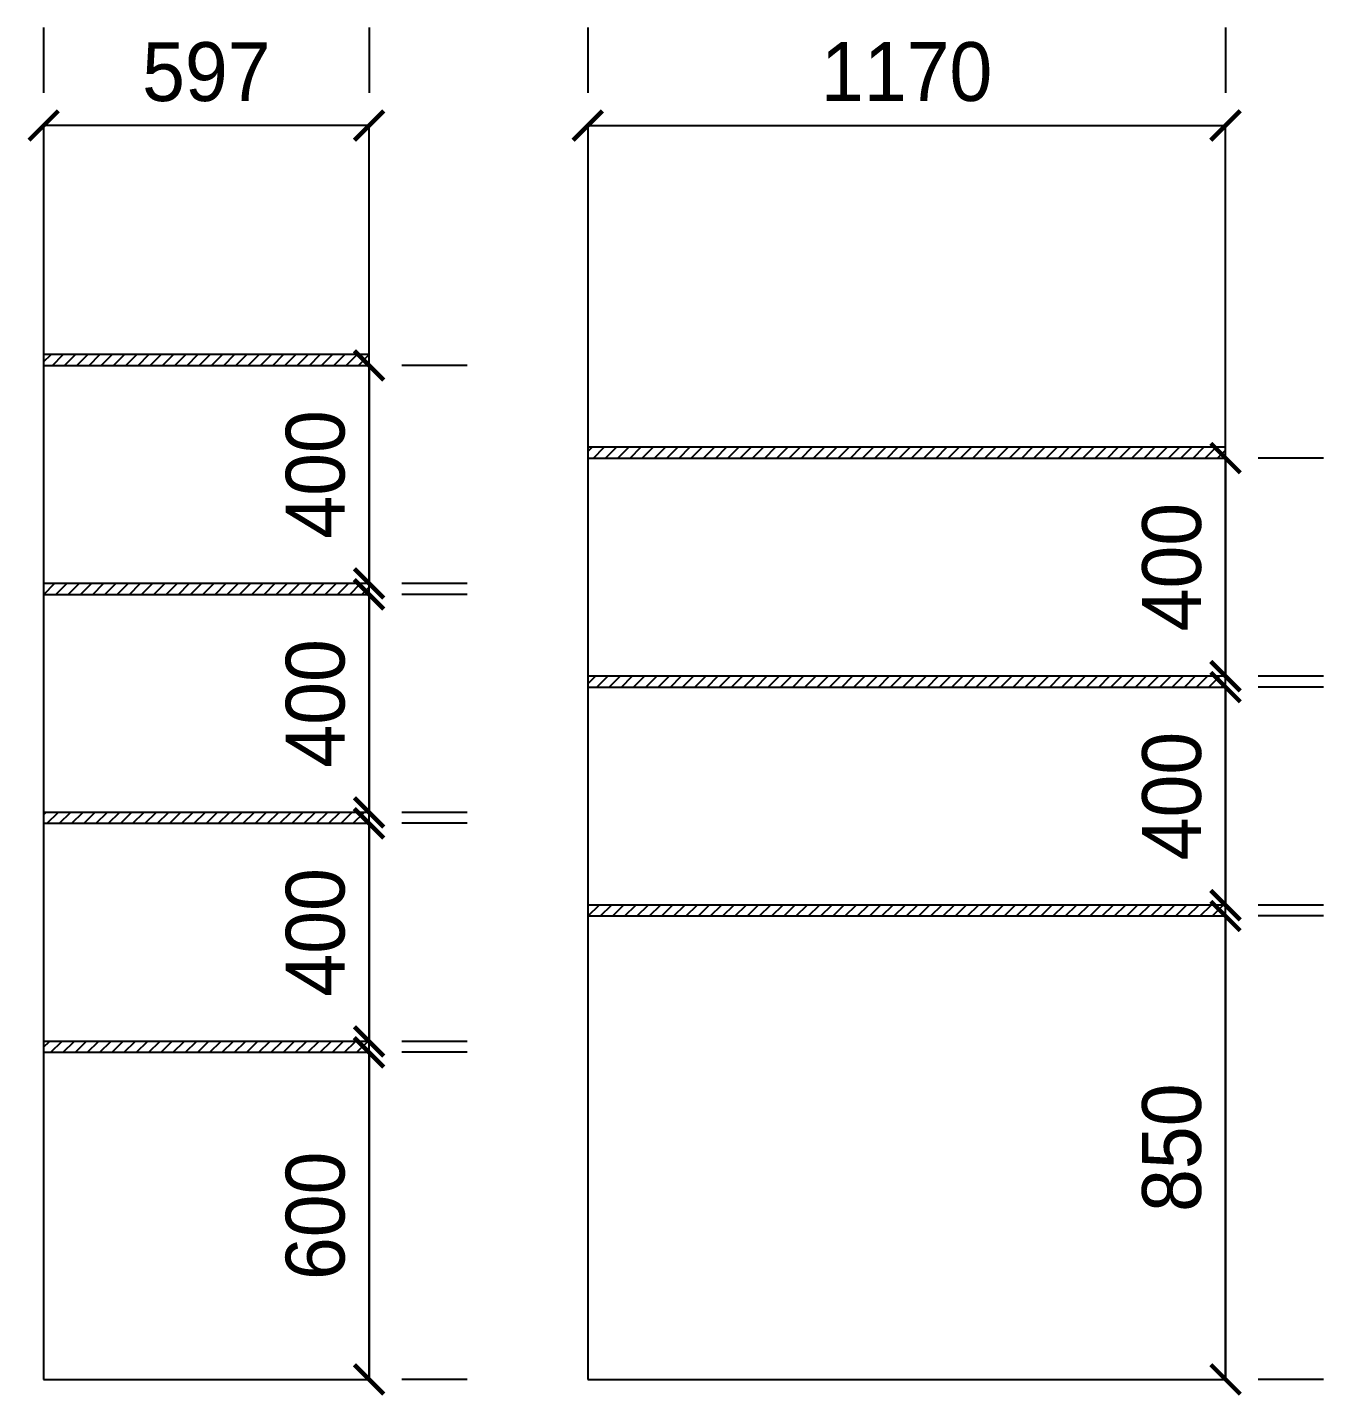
# Model space of a CAD drawing. Header units: millimetres. Extents: x 217202 to 745838, y -6815 to 171372.
# Drawn here: x 420125 to 422502, y 13091 to 15601 of the extents above; entities that cross this region are included whole.
import ezdxf

# ---------------------------------------------------------------- set-up
doc = ezdxf.new("R2010")
doc.units = ezdxf.units.MM
doc.header["$PDMODE"] = 3
doc.layers.get('DEFPOINTS').update_dxf_attribs({"color": 248})
doc.layers.add('06-FUR', color=6, linetype='Continuous')
doc.layers.add('C-WALL1', color=2, linetype='Continuous')
doc.styles.add('YOURNAME', font='HY울릉도M.TTF')
doc.dimstyles.new('YOURNAME-60', dxfattribs={"dimscale": 60, "dimtxt": 1.8, "dimasz": 0.9, "dimexe": 1, "dimexo": 3, "dimgap": 0.7, "dimtad": 1, "dimdec": 0, "dimzin": 0, "dimdsep": 46, "dimtxsty": 'YOURNAME', "dimblk": 'ARCHTICK', "dimcen": 0, "dimclrd": 1, "dimclre": 1, "dimclrt": 7, "dimadec": 0, "dimazin": 0, "dimtfac": 1, "dimtdec": 0, "dimtix": 1, "dimtmove": 2, "dimatfit": 3, "dimldrblk": 'ARCHTICK', "dimfxl": 1, "dimtolj": 1, "dimtzin": 0, "dimarcsym": 0})

# ---------------------------------------------------------------- blocks, each defined once
blk = doc.blocks.new('_ArchTick')
at = {"color": 0, "linetype": 'ByBlock', "const_width": 0.15}
blk.add_lwpolyline([(-0.5, -0.5), (0.5, 0.5)], dxfattribs=at)
blk = doc.blocks.new('*D1099')
at = {"layer": 'C-WALL1', "color": 1, "lineweight": -2, "transparency": 16777216}
for p, q in [((420154.4, 15601.3), (420154.4, 15481.3)), ((420751.4, 15601.3), (420751.4, 15481.3)), ((420751.4, 15421.3), (420154.4, 15421.3))]:
    blk.add_line(p, q, dxfattribs=at)
at = {"layer": 'DEFPOINTS', "color": 0, "transparency": 16777216}
for p in [(420154.4, 15421.3), (420154.4, 15421.3), (420751.4, 15421.3)]:
    blk.add_point(p, dxfattribs=at)
at = {"layer": 'C-WALL1', "color": 1, "lineweight": -2, "transparency": 16777216, "xscale": 54, "yscale": 54, "zscale": 54, "rotation": 180}
blk.add_blockref('_ArchTick', (420154.4, 15421.3), dxfattribs=at)
at = {"layer": 'C-WALL1', "color": 1, "lineweight": -2, "transparency": 16777216, "xscale": 54, "yscale": 54, "zscale": 54}
blk.add_blockref('_ArchTick', (420751.4, 15421.3), dxfattribs=at)
at = {"layer": 'C-WALL1', "color": 7, "transparency": 16777216, "insert": (420452.9, 15519.4), "char_height": 108, "attachment_point": 5, "style": 'YOURNAME'}
blk.add_mtext('\\A1;597', dxfattribs=at)
blk = doc.blocks.new('*D1100')
at = {"layer": 'C-WALL1', "color": 1, "lineweight": -2, "transparency": 16777216}
for p, q in [((421152.5, 15601.3), (421152.5, 15481.3)), ((422322.5, 15601.3), (422322.5, 15481.3)), ((421152.5, 15421.3), (422322.5, 15421.3))]:
    blk.add_line(p, q, dxfattribs=at)
at = {"layer": 'DEFPOINTS', "color": 0, "transparency": 16777216}
for p in [(421152.5, 15421.3), (422322.5, 15421.3), (422322.5, 15421.3)]:
    blk.add_point(p, dxfattribs=at)
at = {"layer": 'C-WALL1', "color": 1, "lineweight": -2, "transparency": 16777216, "xscale": 54, "yscale": 54, "zscale": 54, "rotation": 180}
blk.add_blockref('_ArchTick', (421152.5, 15421.3), dxfattribs=at)
at = {"layer": 'C-WALL1', "color": 1, "lineweight": -2, "transparency": 16777216, "xscale": 54, "yscale": 54, "zscale": 54}
blk.add_blockref('_ArchTick', (422322.5, 15421.3), dxfattribs=at)
at = {"layer": 'C-WALL1', "color": 7, "transparency": 16777216, "insert": (421737.5, 15519.5), "char_height": 108, "attachment_point": 5, "style": 'YOURNAME'}
blk.add_mtext('\\A1;1170', dxfattribs=at)
blk = doc.blocks.new('*D1101')
at = {"layer": 'C-WALL1', "color": 1, "lineweight": -2, "transparency": 16777216}
for p, q in [((422322.5, 14811.3), (422322.5, 14411.3)), ((422502.5, 14811.3), (422382.5, 14811.3)), ((422502.5, 14411.3), (422382.5, 14411.3))]:
    blk.add_line(p, q, dxfattribs=at)
at = {"layer": 'DEFPOINTS', "color": 0, "transparency": 16777216}
for p in [(422322.5, 14811.3), (422322.5, 14411.3), (422322.5, 14411.3)]:
    blk.add_point(p, dxfattribs=at)
at = {"layer": 'C-WALL1', "color": 1, "lineweight": -2, "transparency": 16777216, "xscale": 54, "yscale": 54, "zscale": 54}
for p, rotation in [((422322.5, 14811.3), 90), ((422322.5, 14411.3), 270)]:
    blk.add_blockref('_ArchTick', p, dxfattribs=dict(at, rotation=rotation))
at = {"layer": 'C-WALL1', "color": 7, "transparency": 16777216, "insert": (422224.3, 14611.3), "char_height": 108, "attachment_point": 5, "rotation": 90, "style": 'YOURNAME'}
blk.add_mtext('\\A1;400', dxfattribs=at)
blk = doc.blocks.new('*D1102')
at = {"layer": 'C-WALL1', "color": 1, "lineweight": -2, "transparency": 16777216}
for p, q in [((422322.5, 14391.3), (422322.5, 13991.3)), ((422502.5, 14391.3), (422382.5, 14391.3)), ((422502.5, 13991.3), (422382.5, 13991.3))]:
    blk.add_line(p, q, dxfattribs=at)
at = {"layer": 'DEFPOINTS', "color": 0, "transparency": 16777216}
for p in [(422322.5, 14391.3), (422322.5, 13991.3), (422322.5, 13991.3)]:
    blk.add_point(p, dxfattribs=at)
at = {"layer": 'C-WALL1', "color": 1, "lineweight": -2, "transparency": 16777216, "xscale": 54, "yscale": 54, "zscale": 54}
for p, rotation in [((422322.5, 14391.3), 90), ((422322.5, 13991.3), 270)]:
    blk.add_blockref('_ArchTick', p, dxfattribs=dict(at, rotation=rotation))
at = {"layer": 'C-WALL1', "color": 7, "transparency": 16777216, "insert": (422224.3, 14191.3), "char_height": 108, "attachment_point": 5, "rotation": 90, "style": 'YOURNAME'}
blk.add_mtext('\\A1;400', dxfattribs=at)
blk = doc.blocks.new('*D1103')
at = {"layer": 'C-WALL1', "color": 1, "lineweight": -2, "transparency": 16777216}
for p, q in [((422322.5, 13971.3), (422322.5, 13121.3)), ((422502.5, 13971.3), (422382.5, 13971.3)), ((422502.5, 13121.3), (422382.5, 13121.3))]:
    blk.add_line(p, q, dxfattribs=at)
at = {"layer": 'DEFPOINTS', "color": 0, "transparency": 16777216}
for p in [(422322.5, 13971.3), (422322.5, 13121.3), (422322.5, 13121.3)]:
    blk.add_point(p, dxfattribs=at)
at = {"layer": 'C-WALL1', "color": 1, "lineweight": -2, "transparency": 16777216, "xscale": 54, "yscale": 54, "zscale": 54}
for p, rotation in [((422322.5, 13971.3), 90), ((422322.5, 13121.3), 270)]:
    blk.add_blockref('_ArchTick', p, dxfattribs=dict(at, rotation=rotation))
at = {"layer": 'C-WALL1', "color": 7, "transparency": 16777216, "insert": (422224.2, 13546.3), "char_height": 108, "attachment_point": 5, "rotation": 90, "style": 'YOURNAME'}
blk.add_mtext('\\A1;850', dxfattribs=at)
blk = doc.blocks.new('*D1104')
at = {"layer": 'C-WALL1', "color": 1, "lineweight": -2, "transparency": 16777216}
for p, q in [((420751.4, 14981.3), (420751.4, 14581.3)), ((420931.4, 14981.3), (420811.4, 14981.3)), ((420931.4, 14581.3), (420811.4, 14581.3))]:
    blk.add_line(p, q, dxfattribs=at)
at = {"layer": 'DEFPOINTS', "color": 0, "transparency": 16777216}
for p in [(420751.4, 14981.3), (420751.4, 14581.3), (420751.4, 14581.3)]:
    blk.add_point(p, dxfattribs=at)
at = {"layer": 'C-WALL1', "color": 1, "lineweight": -2, "transparency": 16777216, "xscale": 54, "yscale": 54, "zscale": 54}
for p, rotation in [((420751.4, 14981.3), 90), ((420751.4, 14581.3), 270)]:
    blk.add_blockref('_ArchTick', p, dxfattribs=dict(at, rotation=rotation))
at = {"layer": 'C-WALL1', "color": 7, "transparency": 16777216, "insert": (420653.3, 14781.3), "char_height": 108, "attachment_point": 5, "rotation": 90, "style": 'YOURNAME'}
blk.add_mtext('\\A1;400', dxfattribs=at)
blk = doc.blocks.new('*D1105')
at = {"layer": 'C-WALL1', "color": 1, "lineweight": -2, "transparency": 16777216}
for p, q in [((420751.4, 14561.3), (420751.4, 14161.3)), ((420931.4, 14561.3), (420811.4, 14561.3)), ((420931.4, 14161.3), (420811.4, 14161.3))]:
    blk.add_line(p, q, dxfattribs=at)
at = {"layer": 'DEFPOINTS', "color": 0, "transparency": 16777216}
for p in [(420751.4, 14561.3), (420751.4, 14161.3), (420751.4, 14161.3)]:
    blk.add_point(p, dxfattribs=at)
at = {"layer": 'C-WALL1', "color": 1, "lineweight": -2, "transparency": 16777216, "xscale": 54, "yscale": 54, "zscale": 54}
for p, rotation in [((420751.4, 14561.3), 90), ((420751.4, 14161.3), 270)]:
    blk.add_blockref('_ArchTick', p, dxfattribs=dict(at, rotation=rotation))
at = {"layer": 'C-WALL1', "color": 7, "transparency": 16777216, "insert": (420653.3, 14361.3), "char_height": 108, "attachment_point": 5, "rotation": 90, "style": 'YOURNAME'}
blk.add_mtext('\\A1;400', dxfattribs=at)
blk = doc.blocks.new('*D1106')
at = {"layer": 'C-WALL1', "color": 1, "lineweight": -2, "transparency": 16777216}
for p, q in [((420751.4, 14141.3), (420751.4, 13741.3)), ((420931.4, 14141.3), (420811.4, 14141.3)), ((420931.4, 13741.3), (420811.4, 13741.3))]:
    blk.add_line(p, q, dxfattribs=at)
at = {"layer": 'DEFPOINTS', "color": 0, "transparency": 16777216}
for p in [(420751.4, 14141.3), (420751.4, 13741.3), (420751.4, 13741.3)]:
    blk.add_point(p, dxfattribs=at)
at = {"layer": 'C-WALL1', "color": 1, "lineweight": -2, "transparency": 16777216, "xscale": 54, "yscale": 54, "zscale": 54}
for p, rotation in [((420751.4, 14141.3), 90), ((420751.4, 13741.3), 270)]:
    blk.add_blockref('_ArchTick', p, dxfattribs=dict(at, rotation=rotation))
at = {"layer": 'C-WALL1', "color": 7, "transparency": 16777216, "insert": (420653.3, 13941.3), "char_height": 108, "attachment_point": 5, "rotation": 90, "style": 'YOURNAME'}
blk.add_mtext('\\A1;400', dxfattribs=at)
blk = doc.blocks.new('*D1107')
at = {"layer": 'C-WALL1', "color": 1, "lineweight": -2, "transparency": 16777216}
for p, q in [((420751.4, 13721.3), (420751.4, 13121.3)), ((420931.4, 13721.3), (420811.4, 13721.3)), ((420931.4, 13121.3), (420811.4, 13121.3))]:
    blk.add_line(p, q, dxfattribs=at)
at = {"layer": 'DEFPOINTS', "color": 0, "transparency": 16777216}
for p in [(420751.4, 13721.3), (420751.4, 13121.3), (420751.4, 13121.3)]:
    blk.add_point(p, dxfattribs=at)
at = {"layer": 'C-WALL1', "color": 1, "lineweight": -2, "transparency": 16777216, "xscale": 54, "yscale": 54, "zscale": 54}
for p, rotation in [((420751.4, 13721.3), 90), ((420751.4, 13121.3), 270)]:
    blk.add_blockref('_ArchTick', p, dxfattribs=dict(at, rotation=rotation))
at = {"layer": 'C-WALL1', "color": 7, "transparency": 16777216, "insert": (420653.2, 13421.3), "char_height": 108, "attachment_point": 5, "rotation": 90, "style": 'YOURNAME'}
blk.add_mtext('\\A1;600', dxfattribs=at)

msp = doc.modelspace()

# ---------------------------------------------------------------- hatches: boundary and pattern name
at = {"layer": 'C-WALL1'}
h = msp.add_hatch(dxfattribs=at)
h.set_pattern_fill('ANSI31', color=8, scale=5)
h.paths.add_polyline_path([(420751.4, 15001.3), (420154.4, 15001.3), (420154.4, 14981.3), (420751.4, 14981.3)])
h.paths.add_polyline_path([(420751.4, 14581.3), (420154.4, 14581.3), (420154.4, 14561.3), (420751.4, 14561.3)])
h = msp.add_hatch(dxfattribs=at)
h.set_pattern_fill('ANSI31', color=8, scale=5)
h.set_pattern_definition([(45, (0, 50), (-11.22532015, 11.22532015), [])])
h.paths.add_polyline_path([(422322.5, 13971.3), (422322.5, 13991.3), (421152.5, 13991.3), (421152.5, 13971.3)])
h.paths.add_polyline_path([(421152.5, 14391.3), (422322.5, 14391.3), (422322.5, 14411.3), (421152.5, 14411.3)])
h.paths.add_polyline_path([(422322.5, 14811.3), (422322.5, 14831.3), (421152.5, 14831.3), (421152.5, 14811.3)])
h = msp.add_hatch(dxfattribs=at)
h.set_pattern_fill('ANSI31', color=8, scale=5)
h.paths.add_polyline_path([(420751.4, 14161.3), (420154.4, 14161.3), (420154.4, 14141.3), (420751.4, 14141.3)])
h.paths.add_polyline_path([(420751.4, 13741.3), (420154.4, 13741.3), (420154.4, 13721.3), (420751.4, 13721.3)])

# ---------------------------------------------------------------- linework, layer by layer
at = {"layer": '06-FUR'}
for points in [[(420154.4, 14981.3), (420751.4, 14981.3), (420751.4, 15001.3), (420154.4, 15001.3)], [(421152.5, 14811.3), (422322.5, 14811.3), (422322.5, 14831.3), (421152.5, 14831.3)], [(420154.4, 14561.3), (420751.4, 14561.3), (420751.4, 14581.3), (420154.4, 14581.3)], [(421152.5, 14391.3), (422322.5, 14391.3), (422322.5, 14411.3), (421152.5, 14411.3)], [(420154.4, 14141.3), (420751.4, 14141.3), (420751.4, 14161.3), (420154.4, 14161.3)], [(421152.5, 13971.3), (422322.5, 13971.3), (422322.5, 13991.3), (421152.5, 13991.3)], [(420154.4, 13721.3), (420751.4, 13721.3), (420751.4, 13741.3), (420154.4, 13741.3)]]:
    msp.add_lwpolyline(points, close=True, dxfattribs=at)
at = {"layer": 'C-WALL1'}
for p, q in [((420154.4, 15421.3), (420154.4, 13121.3)), ((420751.4, 15421.3), (420154.4, 15421.3)), ((420751.4, 13121.3), (420751.4, 15421.3)), ((421152.5, 15421.3), (421152.5, 13121.3)), ((421152.5, 15421.3), (422322.5, 15421.3)), ((422322.5, 13121.3), (422322.5, 15421.3)), ((420154.4, 13121.3), (420751.4, 13121.3)), ((421152.5, 13121.3), (422322.5, 13121.3))]:
    msp.add_line(p, q, dxfattribs=at)

# ---------------------------------------------------------------- dimensions: what is measured, and where the dimension line sits
for base, p1, p2, picture, middle in [((420154.4, 15421.3), (420751.4, 15421.3), (420154.4, 15421.3), '*D1099', (420452.9, 15519.4)), ((422322.5, 15421.3), (421152.5, 15421.3), (422322.5, 15421.3), '*D1100', (421737.5, 15519.5))]:
    dim = msp.add_linear_dim(base=base, p1=p1, p2=p2, dimstyle='YOURNAME-60', dxfattribs=at)
    dim.commit()
    dim.dimension.update_dxf_attribs({"geometry": picture, "text_midpoint": middle})
for base, p1, p2, picture, middle in [((420751.4, 14581.3), (420751.4, 14981.3), (420751.4, 14581.3), '*D1104', (420653.3, 14781.3)), ((422322.5, 14411.3), (422322.5, 14811.3), (422322.5, 14411.3), '*D1101', (422224.3, 14611.3)), ((420751.4, 14161.3), (420751.4, 14561.3), (420751.4, 14161.3), '*D1105', (420653.3, 14361.3)), ((422322.5, 13991.3), (422322.5, 14391.3), (422322.5, 13991.3), '*D1102', (422224.3, 14191.3)), ((420751.4, 13741.3), (420751.4, 14141.3), (420751.4, 13741.3), '*D1106', (420653.3, 13941.3)), ((422322.5, 13121.3), (422322.5, 13971.3), (422322.5, 13121.3), '*D1103', (422224.2, 13546.3)), ((420751.4, 13121.3), (420751.4, 13721.3), (420751.4, 13121.3), '*D1107', (420653.2, 13421.3))]:
    dim = msp.add_linear_dim(base=base, p1=p1, p2=p2, angle=90, dimstyle='YOURNAME-60', dxfattribs=at)
    dim.commit()
    dim.dimension.update_dxf_attribs({"geometry": picture, "text_midpoint": middle})

doc.saveas('drawing.dxf')
